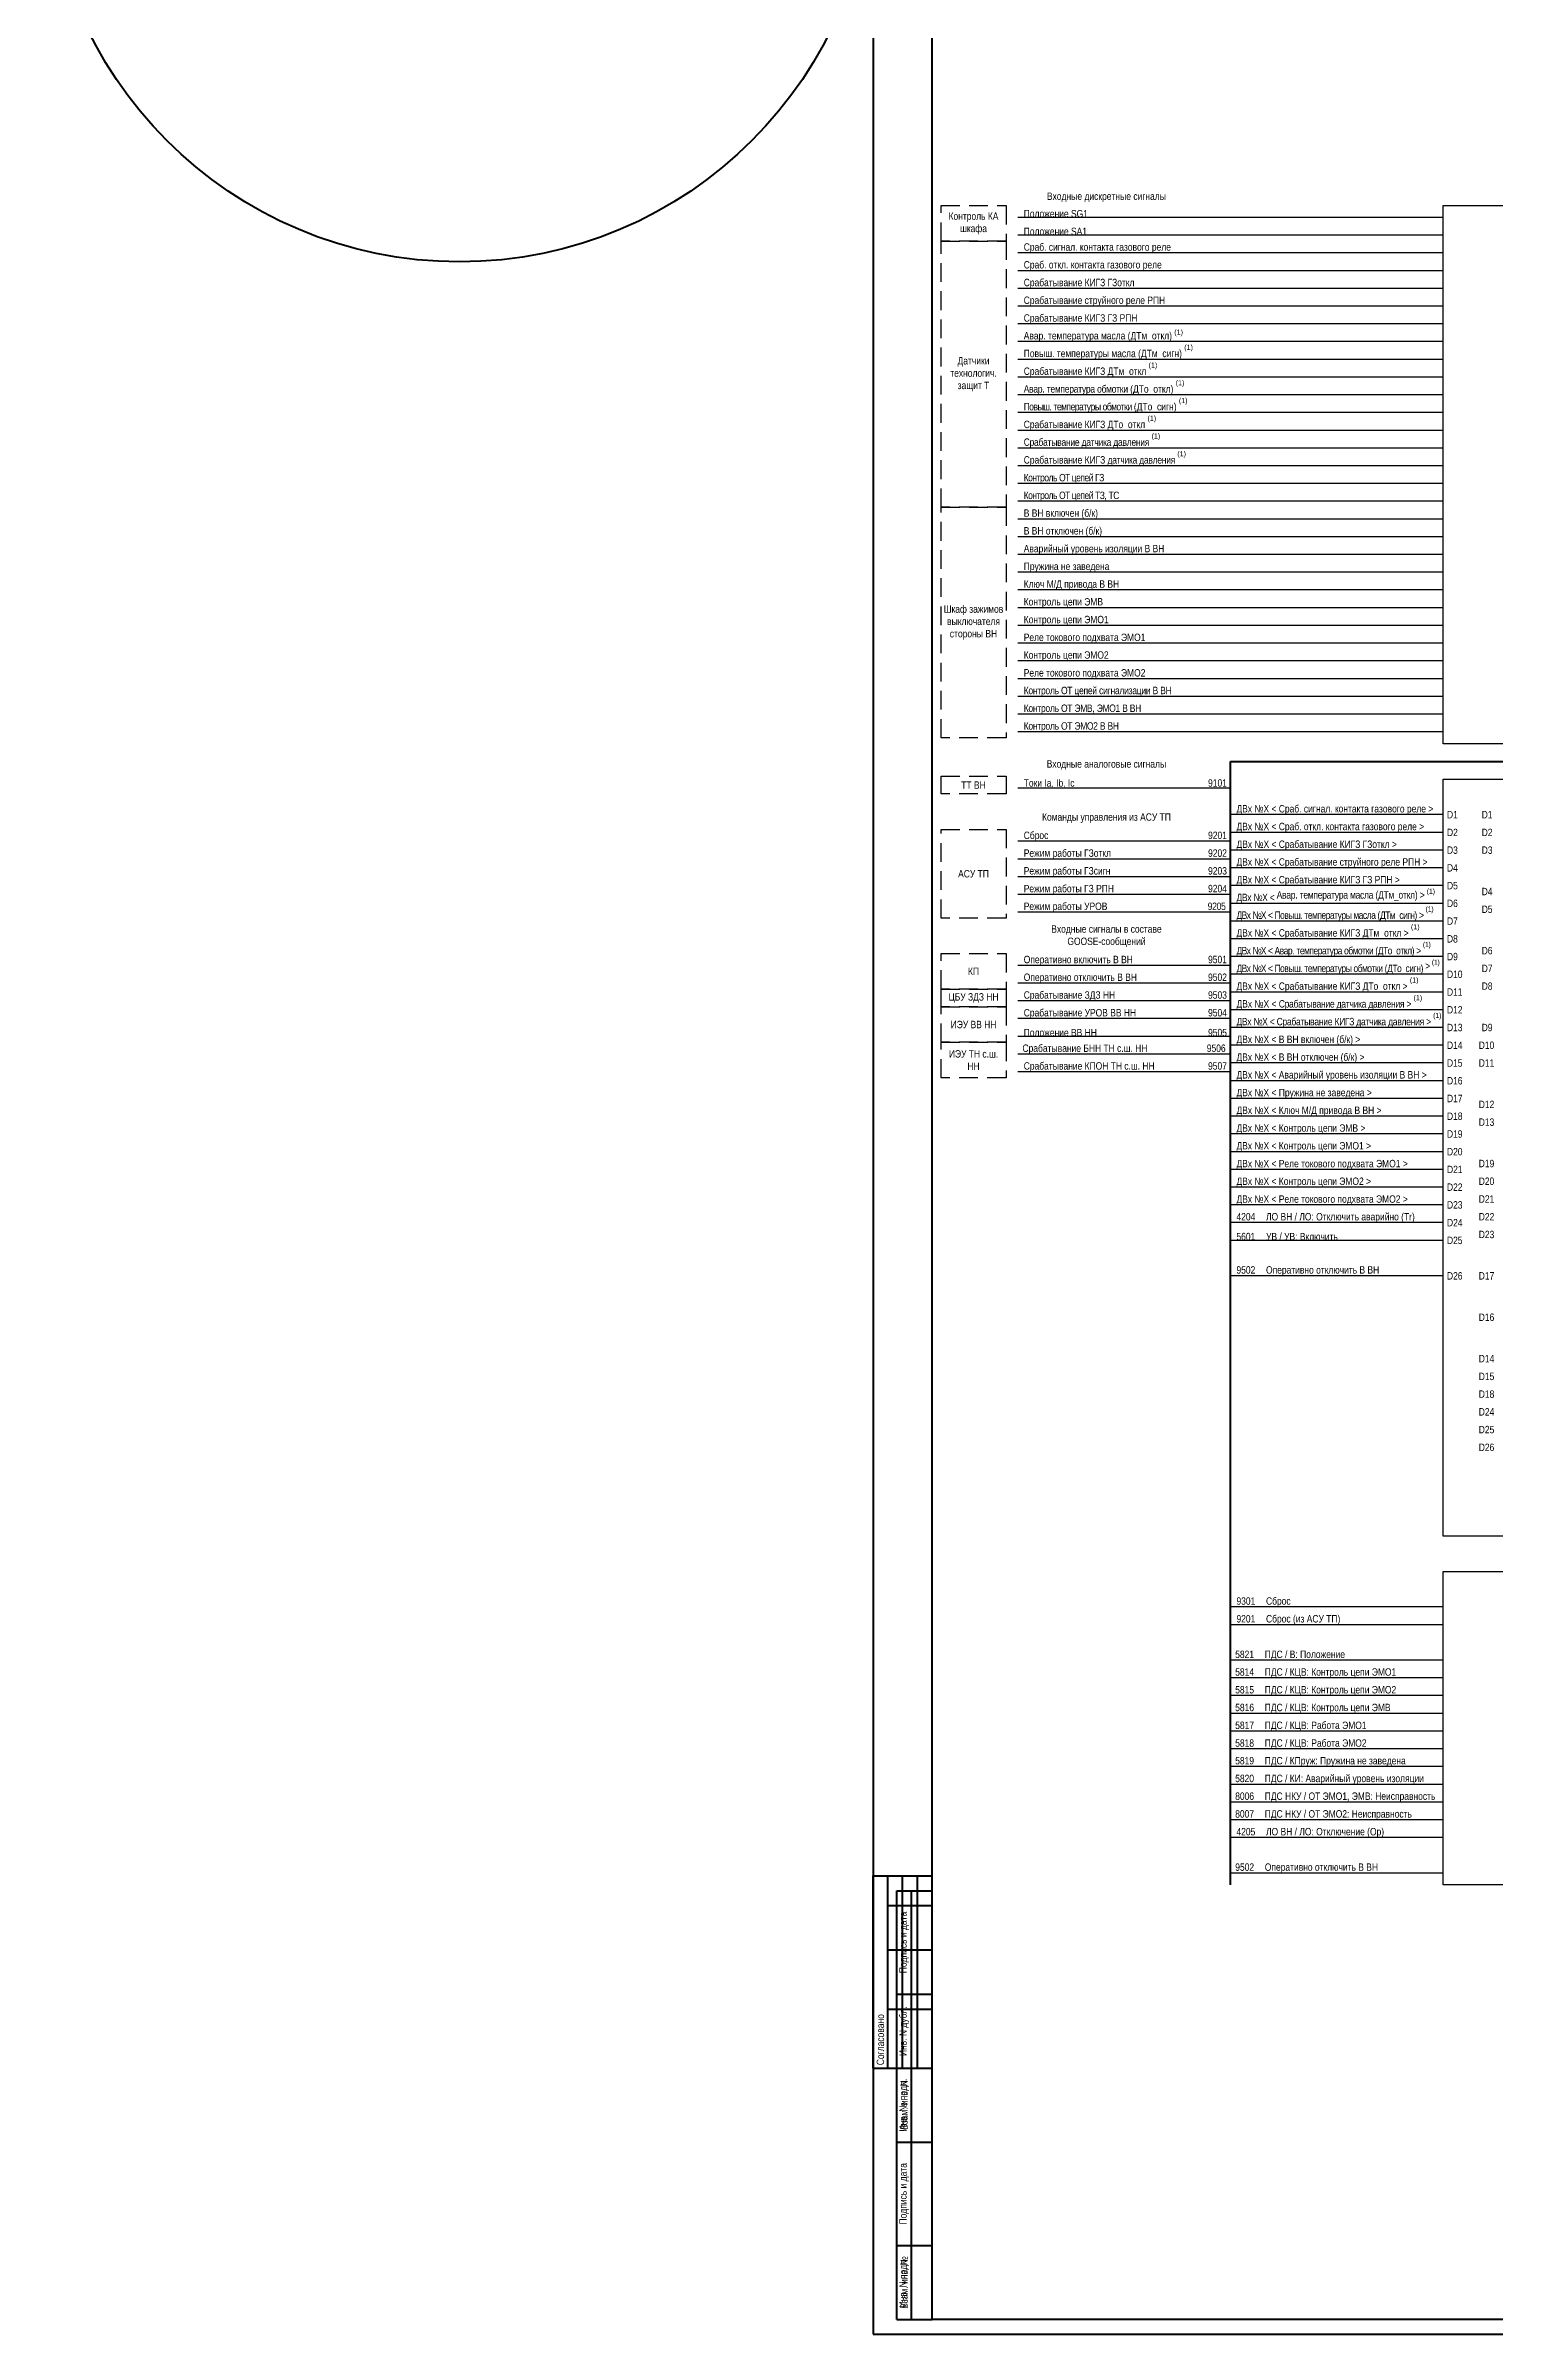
# Model space of a CAD drawing. Header units: millimetres. Extents: x 2179 to 12176, y -20554 to -12004.
# Drawn here: x 10410 to 10901, y -18625 to -17851 of the extents above; entities that cross this region are included whole.
import ezdxf
from ezdxf.enums import TextEntityAlignment as Align

# ---------------------------------------------------------------- set-up
doc = ezdxf.new("R2010")
doc.units = ezdxf.units.MM
doc.linetypes.add('штриховая2', pattern=[9.525, 6.35, -3.175])
for name, color, linetype, lineweight in [('GOOSE', 224, 'Continuous', 30), ('MMS', 190, 'Continuous', 30), ('Внутренняя шина', 4, 'Continuous', 70), ('Вход-Аналоги', 5, 'Continuous', 30), ('Дискретные входы', 134, 'Continuous', 30), ('Линии связи', 75, 'Continuous', 30), ('Основная', 7, 'Continuous', 30), ('Основная сплошная', 7, 'Continuous', 30), ('Сигналы внутр.', 13, 'Continuous', 30)]:
    doc.layers.add(name, color=color, linetype=linetype, lineweight=lineweight)
doc.layers.add('Рамка внешняя', color=8, linetype='Continuous', lineweight=40, plot=False)
doc.styles.add('2.5_Gost_RD', font='ARIALN.TTF', dxfattribs={"height": 2.5})
doc.styles.add('Narrow', font='ARIALN.TTF')
doc.styles.add('Табл дан', font='ARIALN.TTF')

# ---------------------------------------------------------------- blocks, each defined once
blk = doc.blocks.new('*T16')
at = {"color": 0, "linetype": 'ByBlock', "lineweight": 50, "transparency": 16777216}
for p, q in [((0, 0), (0, 85)), ((0, 85), (12, 85)), ((5, 0), (5, 85)), ((12, 0), (12, 85)), ((0, 60), (12, 60)), ((0, 25), (12, 25)), ((0, 0), (12, 0))]:
    blk.add_line(p, q, dxfattribs=at)
at = {"color": 0, "transparency": 16777216, "char_height": 2.5, "attachment_point": 5, "rotation": 90, "style": '2.5_Gost_RD'}
for s, insert, width in [('Инв. № подл.', (2.5, 72.5), 23), ('Подпись и дата', (2.5, 42.5), 33), ('Взам. инв. №', (2.5, 12.5), 23)]:
    blk.add_mtext(s, dxfattribs=dict(at, insert=insert, width=width))
blk = doc.blocks.new('*T17')
at = {"color": 0, "linetype": 'ByBlock', "lineweight": 50, "transparency": 16777216}
for p, q in [((0, 0), (0, 65)), ((0, 65), (20, 65)), ((5, 0), (5, 65)), ((20, 0), (20, 65)), ((5, 55), (20, 55)), ((5, 40), (20, 40)), ((5, 20), (20, 20)), ((0, 0), (20, 0))]:
    blk.add_line(p, q, dxfattribs=at)
at = {"color": 0, "linetype": 'ByBlock', "lineweight": -2, "transparency": 16777216}
for p, q in [((10, 0), (10, 65)), ((15, 0), (15, 65))]:
    blk.add_line(p, q, dxfattribs=at)
at = {"color": 0, "transparency": 16777216, "insert": (2.5, 1), "char_height": 2.5, "width": 63, "attachment_point": 4, "rotation": 90, "style": '2.5_Gost_RD'}
blk.add_mtext('Согласовано', dxfattribs=at)
blk = doc.blocks.new('*T18')
at = {"color": 0, "linetype": 'ByBlock', "lineweight": 50, "transparency": 16777216}
for p, q in [((0, 0), (0, 145)), ((0, 145), (12, 145)), ((5, 0), (5, 145)), ((12, 0), (12, 145)), ((0, 110), (12, 110)), ((0, 85), (12, 85)), ((0, 60), (12, 60)), ((0, 25), (12, 25)), ((0, 0), (12, 0))]:
    blk.add_line(p, q, dxfattribs=at)
at = {"color": 0, "transparency": 16777216, "char_height": 2.5, "attachment_point": 5, "rotation": 90, "style": '2.5_Gost_RD'}
for s, insert, width in [('{\\C256;Подпись и дата}', (2.5, 127.5), 33), ('{\\C256;Инв. N дубл.}', (2.5, 97.5), 23), ('{\\C256;Взам. инв. N}', (2.5, 72.5), 23), ('Подпись и дата', (2.5, 42.5), 33), ('Инв. N подл.', (2.5, 12.5), 23)]:
    blk.add_mtext(s, dxfattribs=dict(at, insert=insert, width=width))
blk = doc.blocks.new('*U15')
blk.add_lwpolyline([(0, 0), (1189, 0), (1189, 841), (0, 841)], close=True)
at = {"lineweight": 50}
blk.add_lwpolyline([(20, 836), (1184, 836), (1184, 5), (20, 5)], close=True, dxfattribs=at)
for name, p in [('*T17', (0, 90)), ('*T18', (8, 5)), ('*T16', (8, 5))]:
    blk.add_blockref(name, p)
at = {"style": '2.5_Gost_RD', "flags": 8}
blk.add_attdef('ФОРМАТ', text='', height=2.5, dxfattribs=at).set_placement((1134, 4), align=Align.TOP_LEFT)

msp = doc.modelspace()

# ---------------------------------------------------------------- linework, layer by layer
at = {"layer": 'Внутренняя шина'}
for points in [[(10811, -18473), (10811, -18093)], [(10811, -18093), (11071, -18093)]]:
    msp.add_lwpolyline(points, dxfattribs=at)
at = {"layer": 'Линии связи', "ltscale": 0.5}
for points in [[(10811, -17909), (10739, -17909)], [(10883, -17909), (10739, -17909)], [(10811, -17915), (10739, -17915)], [(10883, -17915), (10739, -17915)], [(10811, -17921), (10739, -17921)], [(10883, -17921), (10739, -17921)], [(10811, -17927), (10739, -17927)], [(10883, -17927), (10739, -17927)], [(10811, -17933), (10739, -17933)], [(10883, -17933), (10739, -17933)], [(10811, -17939), (10739, -17939)], [(10883, -17939), (10739, -17939)], [(10811, -17945), (10739, -17945)], [(10883, -17945), (10739, -17945)], [(10811, -17951), (10739, -17951)], [(10883, -17951), (10739, -17951)], [(10811, -17957), (10739, -17957)], [(10883, -17957), (10739, -17957)], [(10811, -17963), (10739, -17963)], [(10883, -17963), (10739, -17963)], [(10811, -17969), (10739, -17969)], [(10883, -17969), (10739, -17969)], [(10811, -17975), (10739, -17975)], [(10883, -17975), (10739, -17975)], [(10811, -17981), (10739, -17981)], [(10883, -17981), (10739, -17981)], [(10811, -17987), (10739, -17987)], [(10883, -17987), (10739, -17987)], [(10811, -17993), (10739, -17993)], [(10883, -17993), (10739, -17993)], [(10811, -17999), (10739, -17999)], [(10883, -17999), (10739, -17999)], [(10811, -18005), (10739, -18005)], [(10883, -18005), (10739, -18005)], [(10811, -18011), (10739, -18011)], [(10883, -18011), (10739, -18011)], [(10811, -18017), (10739, -18017)], [(10883, -18017), (10739, -18017)], [(10811, -18023), (10739, -18023)], [(10883, -18023), (10739, -18023)], [(10811, -18029), (10739, -18029)], [(10883, -18029), (10739, -18029)], [(10811, -18035), (10739, -18035)], [(10883, -18035), (10739, -18035)], [(10811, -18041), (10739, -18041)], [(10883, -18041), (10739, -18041)], [(10811, -18047), (10739, -18047)], [(10883, -18047), (10739, -18047)], [(10811, -18053), (10739, -18053)], [(10883, -18053), (10739, -18053)], [(10811, -18059), (10739, -18059)], [(10883, -18059), (10739, -18059)], [(10811, -18065), (10739, -18065)], [(10883, -18065), (10739, -18065)], [(10811, -18071), (10739, -18071)], [(10883, -18071), (10739, -18071)], [(10883, -18077), (10739, -18077)], [(10883, -18083), (10739, -18083)], [(10811, -18102), (10739, -18102)], [(10883, -18111), (10811, -18111)], [(10883, -18117), (10811, -18117)], [(10883, -18123), (10811, -18123)], [(10883, -18129), (10811, -18129)], [(10883, -18135), (10811, -18135)], [(10883, -18141), (10811, -18141)], [(10883, -18147), (10811, -18147)], [(10883, -18153), (10811, -18153)], [(10883, -18159), (10811, -18159)], [(10811, -18162), (10739, -18162)], [(10883, -18165), (10811, -18165)], [(10811, -18168), (10739, -18168)], [(10811, -18174), (10739, -18174)], [(10883, -18171), (10811, -18171)], [(10811, -18180), (10739, -18180)], [(10883, -18177), (10811, -18177)], [(10883, -18183), (10811, -18183)], [(10811, -18186), (10739, -18186)], [(10883, -18189), (10811, -18189)], [(10883, -18195), (10811, -18195)], [(10883, -18201), (10811, -18201)], [(10883, -18207), (10811, -18207)], [(10883, -18213), (10811, -18213)], [(10883, -18219), (10811, -18219)], [(10883, -18225), (10811, -18225)], [(10883, -18231), (10811, -18231)], [(10883, -18237), (10811, -18237)], [(10883, -18243), (10811, -18243)], [(10883, -18249), (10811, -18249)], [(10883, -18255), (10811, -18255)], [(10883, -18267), (10811, -18267)], [(10883, -18397), (10811, -18397)], [(10883, -18403), (10811, -18403)], [(10883, -18409), (10811, -18409)], [(10883, -18415), (10811, -18415)], [(10883, -18421), (10811, -18421)], [(10883, -18427), (10811, -18427)], [(10883, -18433), (10811, -18433)], [(10883, -18439), (10811, -18439)], [(10883, -18457), (10811, -18457)], [(10883, -18469), (10811, -18469)]]:
    msp.add_lwpolyline(points, dxfattribs=at)
at = {"layer": 'Линии связи'}
for points in [[(10811, -18120), (10739, -18120)], [(10811, -18126), (10739, -18126)], [(10811, -18132), (10739, -18132)], [(10811, -18138), (10739, -18138)], [(10811, -18144), (10739, -18144)], [(10811, -18192), (10739, -18192)], [(10811, -18198), (10739, -18198)], [(10883, -18379), (10811, -18379)], [(10883, -18385), (10811, -18385)], [(10883, -18445), (10811, -18445)], [(10883, -18451), (10811, -18451)]]:
    msp.add_lwpolyline(points, dxfattribs=at)
at = {"layer": 'Основная'}
for points in [[(10883, -17905), (10999, -17905), (10999, -18087), (10883, -18087)], [(10883, -18099), (10999, -18099), (10999, -18355), (10883, -18355)], [(10883, -18367), (10999, -18367), (10999, -18473), (10883, -18473)]]:
    msp.add_lwpolyline(points, close=True, dxfattribs=at)
at = {"layer": 'Основная сплошная', "linetype": 'штриховая2'}
for points in [[(10735, -17917), (10713, -17917), (10713, -17905), (10735, -17905)], [(10735, -18007), (10713, -18007), (10713, -17917), (10735, -17917)], [(10735, -18085), (10713, -18085), (10713, -18007), (10735, -18007)], [(10735, -18104), (10713, -18104), (10713, -18098), (10735, -18098)], [(10735, -18146), (10713, -18146), (10713, -18116), (10735, -18116)], [(10735, -18170), (10713, -18170), (10713, -18158), (10735, -18158)], [(10735, -18176), (10713, -18176), (10713, -18170), (10735, -18170)], [(10735, -18188), (10713, -18188), (10713, -18176), (10735, -18176)], [(10735, -18200), (10713, -18200), (10713, -18188), (10735, -18188)]]:
    msp.add_lwpolyline(points, close=True, dxfattribs=at)
at = {"layer": 'Рамка внешняя'}
msp.add_circle((10550, -17784), 140, dxfattribs=at)

# ---------------------------------------------------------------- block references
msp.add_blockref('*U15', (10690, -18625), dxfattribs=at)

# ---------------------------------------------------------------- texts
at = {"layer": 'GOOSE', "ltscale": 0.5, "char_height": 2.5, "width": 70, "attachment_point": 7, "style": 'Narrow'}
for s, insert in [('Оперативно включить В ВН^I^I   ^I   9501^I', (10741, -18162)), ('Оперативно отключить В ВН^I^I   ^I   9502^I', (10741, -18168))]:
    msp.add_mtext(s, dxfattribs=dict(at, insert=insert))
at = {"layer": 'GOOSE', "char_height": 2.5, "attachment_point": 7}
for s, insert, width, style in [('Срабатывание ЗДЗ НН^I^I^I   9503', (10741, -18174), 70, 'Narrow'), ('\\pt40,50,60;Срабатывание УРОВ ВВ НН^I^I   ^I   9504', (10741, -18180), 70, 'Narrow'), ('Срабатывание БНН ТН с.ш. НН^I^I   9506', (10740.57, -18192), 70.43, 'Табл дан'), ('Положение ВВ НН^I^I^I   ^I   9505', (10741, -18186), 70, 'Narrow'), ('Срабатывание КПОН ТН с.ш. НН^I^I   9507', (10741, -18198), 70, 'Narrow'), ('9502^IОперативно отключить В ВН', (10813, -18267), 48.0151, 'Narrow'), ('\\A1;  9502{\\A0;^I  Оперативно отключить В ВН}^I^I ', (10811, -18469), 70, 'Narrow')]:
    msp.add_mtext(s, dxfattribs=dict(at, insert=insert, width=width, style=style))
at = {"layer": 'MMS', "char_height": 2.5, "attachment_point": 7, "style": 'Narrow'}
for s, insert, width in [('Сброс^I^I^I   ^I   ^I^I   9201^I', (10741, -18120), 70), ('Режим работы ГЗоткл^I^I^I   ^I   9202^I', (10741, -18126), 70), ('Режим работы ГЗсигн^I^I^I   ^I   9203^I', (10741, -18132), 70), ('Режим работы ГЗ РПН^I^I   ^I   9204^I', (10741, -18138), 70), ('Режим работы УРОВ{\\T0.95;^I^I^I^I   9205^I}', (10741, -18144), 70), ('9301^IСброс', (10813, -18379), 58), ('9201^IСброс (из АСУ ТП)', (10813, -18385), 58)]:
    msp.add_mtext(s, dxfattribs=dict(at, insert=insert, width=width))
at = {"layer": 'Вход-Аналоги', "insert": (10741, -18102), "char_height": 2.5, "width": 70, "attachment_point": 7, "style": 'Narrow'}
msp.add_mtext('Токи Ia, Ib, Ic^I^I^I^I   ^I   9101^I', dxfattribs=at)
at = {"layer": 'Дискретные входы', "ltscale": 0.5, "char_height": 2.5, "width": 70, "attachment_point": 7, "style": 'Narrow'}
for s, insert in [('Положение SG1', (10741, -17909)), ('\\A1;Сраб. сигнал. контакта газового реле^I', (10741, -17921)), ('\\A1;Положение SA1', (10741, -17915)), ('Сраб. откл. контакта газового реле', (10741, -17927)), ('Срабатывание КИГЗ ГЗоткл', (10741, -17933)), ('Срабатывание струйного реле РПН', (10741, -17939)), ('Срабатывание КИГЗ ГЗ РПН', (10741, -17945)), ('\\A1;Авар. температура масла (ДТм_откл) {\\H0.7x;\\S(1)^ ;}', (10741, -17951)), ('Срабатывание КИГЗ ДТм_откл{\\A1; \\H0.7x;\\S(1)^ ;}', (10741, -17963)), ('Повыш. температуры масла (ДТм_сигн){\\A1; \\H0.7x;\\S(1)^ ;}', (10741, -17957)), ('{\\T0.95;Авар. температура обмотки} (ДТо_откл){\\A1; \\H0.7x;\\S(1)^ ;}', (10741, -17969)), ('{\\T0.9;Повыш. температуры обмотки }(ДТо_сигн){\\A1; \\H0.7x;\\S(1)^ ;}', (10741, -17975)), ('Срабатывание КИГЗ ДТо_откл{\\A1; \\H0.7x;\\S(1)^ ;}', (10741, -17981)), ('{\\T0.95;Срабатывание датчика давления\\A1;\\T1; \\H0.7x;\\S(1)^ ;}', (10741, -17987)), ('Срабатывание КИГЗ{\\T0.95; датчика давления\\A1; \\H0.7x;\\T1;\\S(1)^ ;}', (10741, -17993)), ('{\\T0.9;Контроль ОТ цепей ГЗ}', (10741, -17999)), ('{\\T0.9;Контроль ОТ цепей ТЗ, ТС}', (10741, -18005)), ('В ВН включен (б/к)', (10741, -18011)), ('\\pt10;Аварийный уровень изоляции В ВН', (10741, -18023)), ('В ВН отключен (б/к)', (10741, -18017)), ('\\pt10;Пружина не заведена', (10741, -18029)), ('\\pt10;Ключ М/Д привода В ВН', (10741, -18035)), ('Контроль цепи ЭМВ', (10741, -18041)), ('Контроль цепи ЭМО1^I', (10741, -18047)), ('Реле токового подхвата ЭМО1', (10741, -18053)), ('Контроль цепи ЭМО2', (10741, -18059)), ('Реле токового подхвата ЭМО2', (10741, -18065)), ('\\A1;{\\T0.95;Контроль ОТ цепей сигнализации В ВН}', (10741, -18071)), ('\\A1;{\\T0.95;Контроль ОТ ЭМВ, ЭМО1 В ВН}', (10741, -18077)), ('\\A1;{\\T0.95;Контроль ОТ ЭМО2 В ВН}', (10741, -18083))]:
    msp.add_mtext(s, dxfattribs=dict(at, insert=insert))
at = {"layer": 'Основная', "style": 'Табл дан'}
for s, p in [('D1', (10884.25, -18111)), ('D1', (10896, -18111)), ('D2', (10884.25, -18117)), ('D2', (10896, -18117)), ('D3', (10884.25, -18123)), ('D4', (10884.25, -18129)), ('D3', (10896, -18123)), ('D5', (10884.25, -18135)), ('D4', (10896, -18137)), ('D6', (10884.25, -18141)), ('D5', (10896, -18143)), ('D7', (10884.25, -18147)), ('D8', (10884.25, -18153)), ('D9', (10884.25, -18159)), ('D6', (10896, -18157)), ('D10', (10884.25, -18165)), ('D7', (10896, -18163)), ('D11', (10884.25, -18171)), ('D8', (10896, -18169)), ('D12', (10884.25, -18177)), ('D13', (10884.25, -18183)), ('D9', (10896, -18183)), ('D14', (10884.25, -18189)), ('D10', (10895, -18189)), ('D15', (10884.25, -18195)), ('D11', (10895, -18195)), ('D16', (10884.25, -18201)), ('D17', (10884.25, -18207)), ('D18', (10884.25, -18213)), ('D12', (10895, -18209)), ('D13', (10895, -18215)), ('D19', (10884.25, -18219)), ('D20', (10884.25, -18225)), ('D19', (10895, -18229)), ('D21', (10884.25, -18231)), ('D22', (10884.25, -18237)), ('D20', (10895, -18235)), ('D23', (10884.25, -18243)), ('D21', (10895, -18241)), ('D24', (10884.25, -18249)), ('D22', (10895, -18247)), ('D23', (10895, -18253)), ('D25', (10884.25, -18255)), ('D26', (10884.25, -18267)), ('D17', (10895, -18267)), ('D16', (10895, -18281)), ('D14', (10895, -18295)), ('D15', (10895, -18301)), ('D18', (10895, -18307)), ('D24', (10895, -18313)), ('D25', (10895, -18319)), ('D26', (10895, -18325))]:
    msp.add_text(s, height=2.5, dxfattribs=at).set_placement(p, align=Align.MIDDLE_LEFT)
at = {"layer": 'Основная', "char_height": 2.5, "width": 60, "attachment_point": 8, "style": 'Narrow'}
for s, insert in [('\\pt55;Входные дискретные сигналы', (10769, -17903.81)), ('\\pt55;Входные аналоговые сигналы', (10769, -18095.81)), ('\\pt55;Команды управления из АСУ ТП', (10769, -18113.81)), ('\\pt55;Входные сигналы в составе GOOSE-сообщений', (10769, -18155.81))]:
    msp.add_mtext(s, dxfattribs=dict(at, insert=insert))
at = {"layer": 'Основная сплошная', "char_height": 2.5, "width": 22, "attachment_point": 5, "style": 'Narrow'}
for s, insert in [('\\pt55;Контроль КА шкафа', (10724, -17911)), ('\\pt55;Датчики технологич. защит Т', (10724, -17962)), ('\\pt55;Шкаф зажимов выключателя стороны ВН', (10724, -18046)), ('\\pt55;ТТ ВН', (10724, -18101)), ('\\pt55;АСУ ТП', (10724, -18131)), ('\\pt55;КП', (10724, -18164)), ('\\pt55;ЦБУ ЗДЗ НН', (10724, -18173)), ('\\pt55;ИЭУ ВВ НН', (10724, -18182)), ('\\pt55;ИЭУ ТН с.ш. ^JНН', (10724, -18194))]:
    msp.add_mtext(s, dxfattribs=dict(at, insert=insert))
at = {"layer": 'Сигналы внутр.', "ltscale": 0.5, "char_height": 2.5, "attachment_point": 7, "style": 'Narrow'}
for s, insert, width in [('ДВх №X < {\\A1;Сраб. сигнал. контакта газового реле >  ^I   }', (10813, -18111), 70), ('ДВх №X < Сраб. откл. контакта газового реле >', (10813, -18117), 70), ('ДВх №X < Срабатывание КИГЗ ГЗоткл >   ^I   ', (10813, -18123), 70), ('ДВх №X < Срабатывание струйного реле РПН >^I', (10813, -18129), 70), ('ДВх №X < Срабатывание КИГЗ ГЗ РПН >^I', (10813, -18135), 70), ('{\\T0.95;ДВх №X < \\A1;Авар. температура масла (ДТм_откл) > \\H0.7x;\\S(1)^ ;\\H1.42857x;^I}', (10813, -18141), 70), ('{\\T0.9;ДВх №X < Повыш. температуры масла (ДТм_сигн) >\\A1; \\H0.7x;\\S(1)^ ;\\H1.42857x;  \\A0;\\H1x;^I}', (10813, -18147), 70), ('ДВх №X < Срабатывание КИГЗ ДТм_откл >{\\A1; \\H0.7x;\\S(1)^ ;}', (10813, -18153), 70), ('{\\T0.9;ДВх №X < Авар. температура обмотки (ДТо_откл) >\\A1; \\H0.7x;\\S(1)^ ;\\H1.42857x;  \\A0;\\T0.95;^I}', (10813, -18159), 70), ('{\\T0.9;ДВх №X < Повыш. температуры обмотки (ДТо_сигн)\\A1; > \\H0.7x;\\S(1)^ ;}', (10813, -18165), 70), ('ДВх №X < Срабатывание КИГЗ ДТо_откл >{\\A1; \\H0.7x;\\S(1)^ ;\\H1.42857x;   }', (10813, -18171), 70), ('ДВх №X < {\\T0.95;Срабатывание датчика давления >\\A1;\\T1; \\H0.7x;\\S(1)^ ;\\H1.42857x;  }', (10813, -18177), 70), ('{\\T0.95;ДВх №X < Срабатывание КИГЗ датчика давления >\\A1; \\H0.7x;\\S(1)^ ;}', (10813, -18183), 70), ('ДВх №X < В ВН включен (б/к) >', (10813, -18189), 58), ('ДВх №X < В ВН отключен (б/к) >', (10813, -18195), 58), ('\\pt10;ДВх №X < Аварийный уровень изоляции В ВН >', (10813, -18201), 70), ('\\pt10;ДВх №X < Пружина не заведена >', (10813, -18207), 58), ('ДВх №X < Ключ М/Д привода В ВН >', (10813, -18213), 58), ('ДВх №X < Контроль цепи ЭМВ >', (10813, -18219), 58), ('ДВх №X < Контроль цепи ЭМО1 >', (10813, -18225), 58), ('ДВх №X < Реле токового подхвата ЭМО1 >', (10813, -18231), 58), ('ДВх №X < Контроль цепи ЭМО2 >', (10813, -18237), 58), ('ДВх №X < Реле токового подхвата ЭМО2 >', (10813, -18243), 58), ('\\A1;4204^I{\\A0;ЛО ВН / ЛО: Отключить аварийно (Tr)}', (10813, -18249), 70), ('4205^IЛО ВН / ЛО: Отключение (Op)^I', (10813, -18457), 58)]:
    msp.add_mtext(s, dxfattribs=dict(at, insert=insert, width=width))
at = {"layer": 'Сигналы внутр.', "char_height": 2.5, "attachment_point": 7}
for s, insert, width, style in [('5601^IУВ / УВ: Включить', (10813, -18255), 48.0151, 'Narrow'), ('5821^IПДС / В: Положение^I', (10812.57, -18397), 70.43, 'Табл дан'), ('5814^IПДС / КЦВ: Контроль цепи ЭМО1', (10812.57, -18403), 70.43, 'Табл дан'), ('5815^IПДС / КЦВ: Контроль цепи ЭМО2', (10812.57, -18409), 70.43, 'Табл дан'), ('5816^IПДС / КЦВ: Контроль цепи ЭМВ', (10812.57, -18415), 70.43, 'Табл дан'), ('5817^IПДС / КЦВ: Работа ЭМО1', (10812.57, -18421), 70.43, 'Табл дан'), ('5818^IПДС / КЦВ: Работа ЭМО2 ', (10812.57, -18427), 70.43, 'Табл дан'), ('5819^IПДС / КПруж: Пружина не заведена', (10812.57, -18433), 70.43, 'Табл дан'), ('5820^IПДС / КИ: Аварийный уровень изоляции', (10812.57, -18439), 70.43, 'Табл дан'), ('\\A1;8006{\\A0;\\T0.95;^I\\T1;ПДС НКУ / ОТ ЭМО1, ЭМВ: Неисправность}', (10812.57, -18445), 70.43, 'Табл дан'), ('\\A1;8007{\\A0;^IПДС НКУ / ОТ ЭМО2: Неисправность}^I   ', (10812.57, -18451), 70.43, 'Табл дан')]:
    msp.add_mtext(s, dxfattribs=dict(at, insert=insert, width=width, style=style))

doc.saveas('drawing.dxf')
